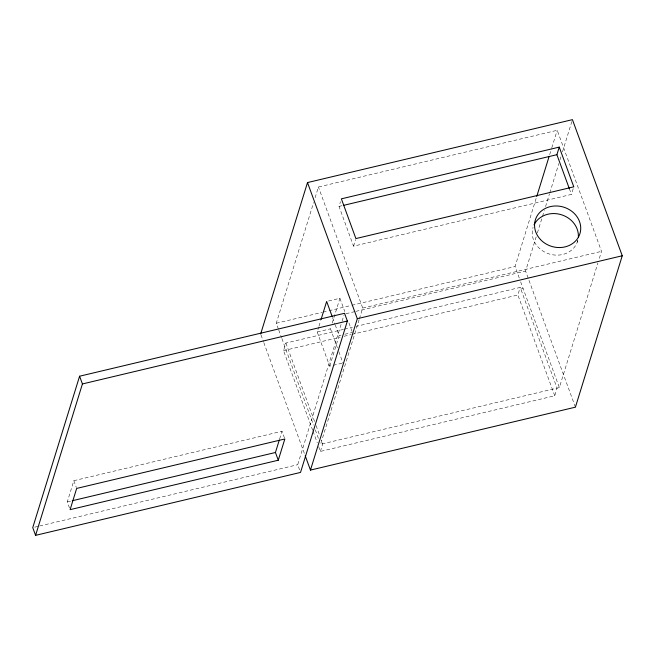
<?xml version="1.0" encoding="UTF-8"?>
<svg xmlns="http://www.w3.org/2000/svg" width="655" height="655" viewBox="0 0 655 655"><rect width="100%" height="100%" fill="white"/><g stroke="black" fill="none" stroke-linecap="round" stroke-linejoin="round"><path stroke-width="0.49" stroke-dasharray="3.27 2.46" d="M318.649 446.62L320.41 451.418L554.744 395.767L557.069 388.12L520.217 287.414L356.377 326.321M69.479 507.936L67.277 501.926L73.843 480.696L282.01 431.26L284.524 438.13M278.383 328.998L276.271 323.234L313.606 202.575M315.112 197.712L318.42 187.002L557.208 130.296L601.511 251.348L599.096 259.126M312.681 430.302L283.533 350.654L285.883 343.064L343.474 329.391M573.199 188.73L571.438 194.412L353.561 246.157L339.02 206.431L340.485 201.691M279.619 438.981L282.01 431.26M342.025 363.206L329.694 366.137L317.192 331.97L318.674 327.205M318.969 326.247L320.737 320.524M353.561 246.157L355.616 239.525M337.415 347.797L330.472 328.818L331.062 326.91M332.241 323.095L339.92 298.287L328.54 300.989M299.581 469.856L297.689 464.706L341.812 322.088M342.115 321.114L343.932 315.252M329.694 366.137L339.143 335.597L335.327 325.158M359.112 319.73L320.573 444.286L559.354 387.58L597.892 263.023M359.407 318.756L362.723 308.055L318.42 187.002M320.41 451.418L322.759 443.836L321.351 439.996M519.259 278.007L515.059 266.528L536.437 197.442M549.684 154.621L551.485 148.783M551.788 147.809L557.208 130.296M554.744 395.767L517.868 294.996L520.217 287.414M575.409 407.173L525.597 271.055L536.175 236.864M537.378 232.959L542.217 217.329M542.52 216.355L544.33 210.492M545.541 206.587L549.471 193.888M549.774 192.914L558.838 163.603M560.05 159.697L560.95 156.766M562.465 151.886L571.831 121.601M577.251 242.219L577.833 240.319M339.02 206.431L342.008 205.719M276.271 323.234L322.039 312.369M323.038 312.132L328.008 310.953M329.006 310.716L350.892 305.517M351.891 305.279L515.059 266.528M362.723 308.055L601.511 251.348M345.987 313.712L354.92 311.584M355.911 311.354L525.597 271.055M317.192 331.97L330.472 328.818M344.464 329.154L352.406 327.263M520.823 289.076L523.116 288.536M339.143 335.597L341.042 335.147M344.833 334.247L352.423 332.445M283.533 350.654L340.133 337.21M344.104 336.269L351.055 334.615M352.046 334.377L517.868 294.996M67.277 501.926L71.239 500.985M34.731 527.152L38.702 526.211M39.693 525.973L297.689 464.706M569.359 188.738L571.438 194.412M520.659 281.838L559.354 387.58M339.92 298.287L344.784 311.567M348.951 322.956L352.071 331.495M332.552 317.569L334.975 324.209M338.807 351.596L342.974 362.985M285.883 343.064L314.678 421.763M316.087 425.603L319.599 435.198M278.735 329.964L281.544 337.644M281.896 338.61L313.54 425.07M315.301 429.876L318.461 438.522M313.033 431.268L317.249 442.78M261.001 334.934L263.457 341.64M263.809 342.606L304.501 453.8M73.843 480.696L76.357 487.566M577.792 240.516A23.334 20.542 17.2 0 1 549.561 254.075A23.334 20.542 17.2 0 1 533.047 227.326"/><path stroke-width="0.98" d="M79.591 376.216L32.75 527.619L35.575 535.348L300.522 472.427L347.363 321.024L344.538 313.295L79.591 376.216L82.424 383.945L35.575 535.348M260.649 333.976L307.498 182.573L572.437 119.652L622.25 255.769L575.409 407.173L310.462 470.093L305.205 455.716M278.269 460.219L284.835 438.989L76.676 488.425L70.101 509.656L278.269 460.219L275.444 452.49L279.325 439.947M321.032 319.566L326.648 301.439L332.2 316.619M310.462 470.093L357.311 318.69L307.498 182.573M536.74 196.467L549.078 156.57M569.359 188.738L556.897 154.686L559.247 147.105L341.37 198.842L355.902 238.576L573.788 186.831L559.247 147.105M343.998 205.252L556.897 154.686M82.424 383.945L347.363 321.024M357.311 318.69L622.25 255.769M72.23 500.748L275.444 452.49M534.046 224.837A23.334 20.542 17.2 0 1 560.524 214.488A23.334 20.542 17.2 0 1 578.357 236.971M540.441 239.501A23.334 20.542 17.2 0 0 579.593 234.637A23.334 20.542 17.2 0 0 552.877 206.161A23.334 20.542 17.2 0 0 540.441 239.501"/></g></svg>
